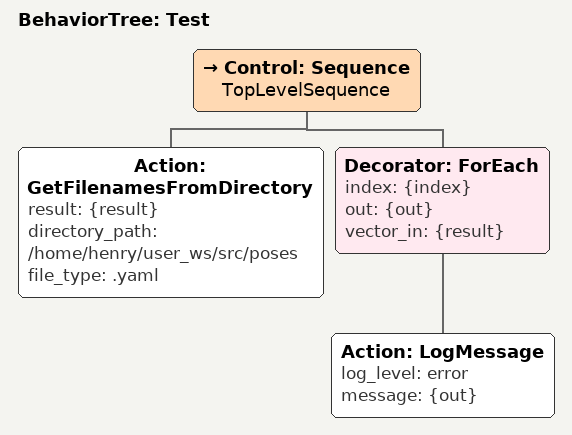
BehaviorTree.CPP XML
<?xml version="1.0" encoding="UTF-8" ?>
<root BTCPP_format="4" main_tree_to_execute="Test">
  <BehaviorTree ID="Test" _description="">
    <Control ID="Sequence" name="TopLevelSequence">
      <Action
        ID="GetFilenamesFromDirectory"
        result="{result}"
        directory_path="/home/henry/user_ws/src/poses"
        file_type=".yaml"
      />
      <Decorator ID="ForEach" index="{index}" out="{out}" vector_in="{result}">
        <Action ID="LogMessage" log_level="error" message="{out}" />
      </Decorator>
    </Control>
  </BehaviorTree>
</root>
